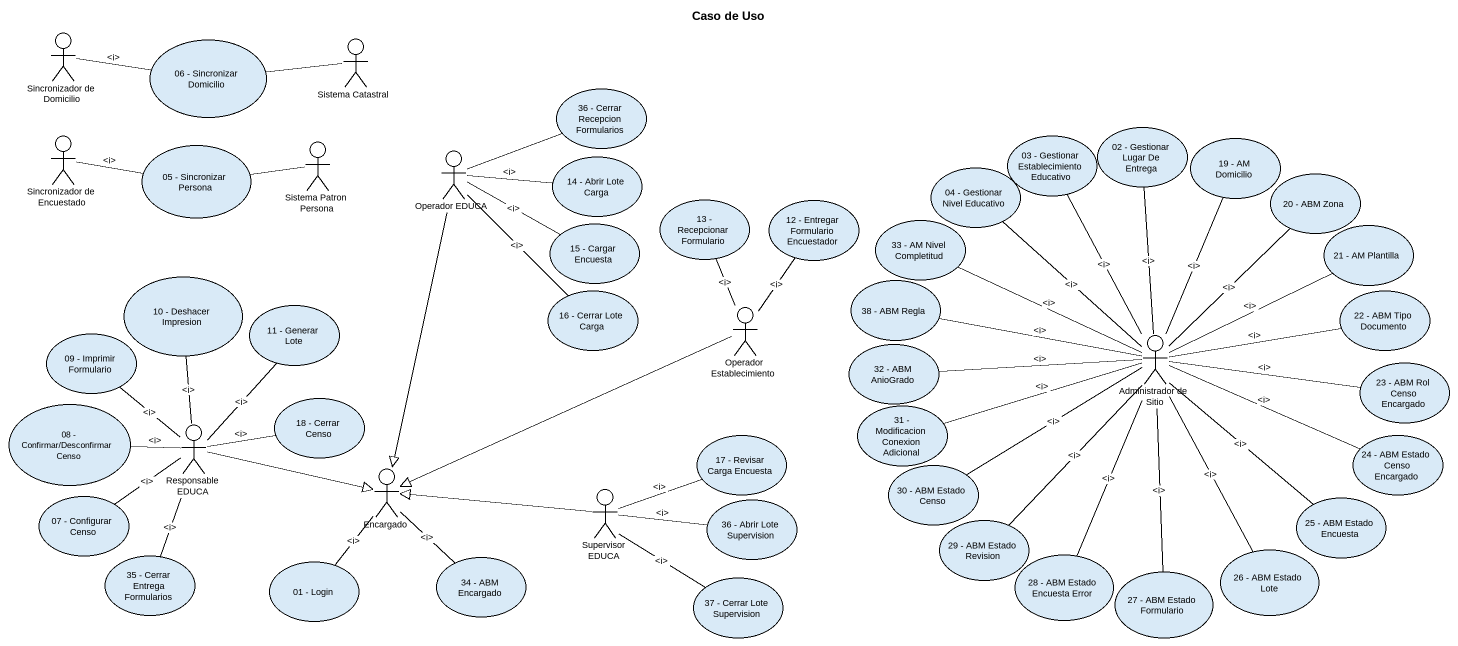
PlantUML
@startuml
title Caso de Uso
actor "Sincronizador de Domicilio" as Sincronizador_de_Domicilio
usecase "06 - Sincronizar Domicilio" as u06_Sincronizar_Domicilio
actor "Sistema Catastral" as Sistema_Catastral
usecase "36 - Cerrar Recepcion Formularios" as u36_Cerrar_Recepcion
actor "Sincronizador de Encuestado" as Sincronizador_de_Encuestado
usecase "05 - Sincronizar Persona" as u05_Sincronizar_Persona
actor "Sistema Patron Persona" as Sistema_Patron_Persona
actor "Operador EDUCA" as Operador_EDUCA
usecase "03 - Gestionar Establecimiento Educativo" as u03_Gestionar
usecase "02 - Gestionar Lugar De Entrega" as u02_Gestionar_Lugar_De
usecase "19 - AM Domicilio" as u19_AM_Domicilio
usecase "14 - Abrir Lote Carga" as u14_Abrir_Lote_Carga
usecase "04 - Gestionar Nivel Educativo" as u04_Gestionar_Nivel_Educativo
usecase "20 - ABM Zona" as u20_ABM_Zona
usecase "15 - Cargar Encuesta" as u15_Cargar_Encuesta
usecase "13 - Recepcionar Formulario" as u13_Recepcionar_Formulario
usecase "12 - Entregar Formulario Encuestador" as u12_Entregar_Formulario
usecase "33 - AM Nivel Completitud" as u33_AM_Nivel_Completitud
usecase "21 - AM Plantilla" as u21_AM_Plantilla
usecase "10 - Deshacer Impresion" as u10_Deshacer_Impresion
usecase "11 - Generar Lote" as u11_Generar_Lote
usecase "16 - Cerrar Lote Carga" as u16_Cerrar_Lote_Carga
actor "Operador Establecimiento" as Operador_Establecimiento
usecase "38 - ABM Regla" as u38_ABM_Regla
usecase "22 - ABM Tipo Documento" as u22_ABM_Tipo_Documento
usecase "09 - Imprimir Formulario" as u09_Imprimir_Formulario
usecase "32 - ABM AnioGrado" as u32_ABM_AnioGrado
actor "Administrador de Sitio" as Administrador_de_Sitio
usecase "23 - ABM Rol Censo Encargado" as u23_ABM_Rol_Censo_Encargado
usecase "08 - Confirmar/Desconfirmar Censo" as u08_Confirmar_Desconfirmar
usecase "18 - Cerrar Censo" as u18_Cerrar_Censo
usecase "31 - Modificacion Conexion Adicional" as u31_Modificacion_Conexion
actor "Responsable EDUCA" as Responsable_EDUCA
usecase "17 - Revisar Carga Encuesta" as u17_Revisar_Carga_Encuesta
usecase "24 - ABM Estado Censo Encargado" as u24_ABM_Estado_Censo
usecase "07 - Configurar Censo" as u07_Configurar_Censo
actor Encargado
actor "Supervisor EDUCA" as Supervisor_EDUCA
usecase "36 - Abrir Lote Supervision" as u36_Abrir_Lote_Supervision
usecase "30 - ABM Estado Censo" as u30_ABM_Estado_Censo
usecase "25 - ABM Estado Encuesta" as u25_ABM_Estado_Encuesta
usecase "29 - ABM Estado Revision" as u29_ABM_Estado_Revision
usecase "35 - Cerrar Entrega Formularios" as u35_Cerrar_Entrega
usecase "01 - Login" as u01_Login
usecase "34 - ABM Encargado" as u34_ABM_Encargado
usecase "37 - Cerrar Lote Supervision" as u37_Cerrar_Lote_Supervision
usecase "28 - ABM Estado Encuesta Error" as u28_ABM_Estado_Encuesta_Error
usecase "27 - ABM Estado Formulario" as u27_ABM_Estado_Formulario
usecase "26 - ABM Estado Lote" as u26_ABM_Estado_Lote
Sincronizador_de_Domicilio -right- u06_Sincronizar_Domicilio : ~<i>
Sistema_Catastral -left- u06_Sincronizar_Domicilio
Sincronizador_de_Encuestado -right- u05_Sincronizar_Persona : ~<i>
Sistema_Patron_Persona -left- u05_Sincronizar_Persona
Operador_EDUCA -right- u36_Cerrar_Recepcion
Operador_EDUCA -right- u14_Abrir_Lote_Carga : ~<i>
Operador_EDUCA -right- u15_Cargar_Encuesta : ~<i>
Operador_EDUCA -- u16_Cerrar_Lote_Carga : ~<i>
Operador_EDUCA --|> Encargado
Operador_Establecimiento -up- u13_Recepcionar_Formulario : ~<i>
Operador_Establecimiento -up- u12_Entregar_Formulario : ~<i>
Operador_Establecimiento -left-|> Encargado
Administrador_de_Sitio -up- u03_Gestionar : ~<i>
Administrador_de_Sitio -up- u02_Gestionar_Lugar_De : ~<i>
Administrador_de_Sitio -up- u19_AM_Domicilio : ~<i>
Administrador_de_Sitio -up- u04_Gestionar_Nivel_Educativo : ~<i>
Administrador_de_Sitio -up- u20_ABM_Zona : ~<i>
Administrador_de_Sitio -left- u33_AM_Nivel_Completitud : ~<i>
Administrador_de_Sitio -right- u21_AM_Plantilla : ~<i>
Administrador_de_Sitio -left- u38_ABM_Regla : ~<i>
Administrador_de_Sitio -right- u22_ABM_Tipo_Documento : ~<i>
Administrador_de_Sitio -left- u32_ABM_AnioGrado : ~<i>
Administrador_de_Sitio -right- u23_ABM_Rol_Censo_Encargado : ~<i>
Administrador_de_Sitio -left- u31_Modificacion_Conexion : ~<i>
Administrador_de_Sitio -right- u24_ABM_Estado_Censo : ~<i>
Administrador_de_Sitio -left- u30_ABM_Estado_Censo : ~<i>
Administrador_de_Sitio -- u25_ABM_Estado_Encuesta : ~<i>
Administrador_de_Sitio -- u29_ABM_Estado_Revision : ~<i>
Administrador_de_Sitio -- u28_ABM_Estado_Encuesta_Error : ~<i>
Administrador_de_Sitio -- u27_ABM_Estado_Formulario : ~<i>
Administrador_de_Sitio -- u26_ABM_Estado_Lote : ~<i>
Responsable_EDUCA -up- u10_Deshacer_Impresion : ~<i>
Responsable_EDUCA -up- u11_Generar_Lote : ~<i>
Responsable_EDUCA -up- u09_Imprimir_Formulario : ~<i>
Responsable_EDUCA -left- u08_Confirmar_Desconfirmar : ~<i>
Responsable_EDUCA -right- u18_Cerrar_Censo : ~<i>
Responsable_EDUCA -left- u07_Configurar_Censo : ~<i>
Responsable_EDUCA -right-|> Encargado
Responsable_EDUCA -- u35_Cerrar_Entrega : ~<i>
Encargado -- u01_Login : ~<i>
Encargado -- u34_ABM_Encargado : ~<i>
Supervisor_EDUCA -right- u17_Revisar_Carga_Encuesta : ~<i>
Supervisor_EDUCA -left-|> Encargado
Supervisor_EDUCA -right- u36_Abrir_Lote_Supervision : ~<i>
Supervisor_EDUCA -- u37_Cerrar_Lote_Supervision : ~<i>
@enduml
